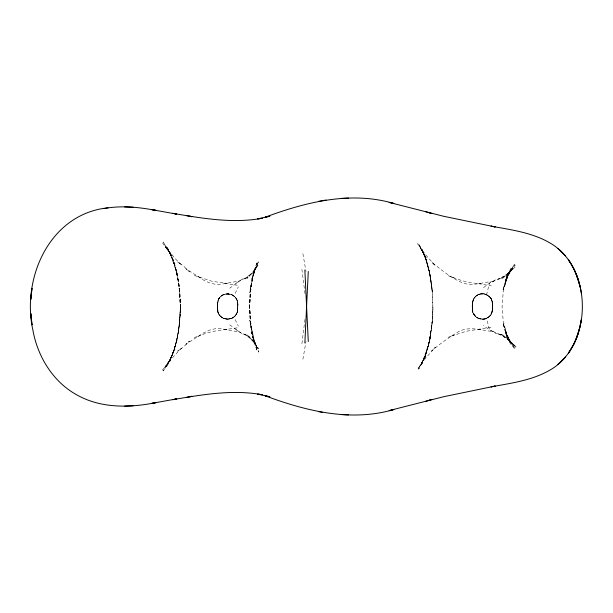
<?xml version="1.0" encoding="UTF-8"?>
<svg xmlns="http://www.w3.org/2000/svg" width="613" height="613" viewBox="0 0 613 613"><rect width="100%" height="100%" fill="white"/><g stroke="black" fill="none" stroke-linecap="round" stroke-linejoin="round"><path stroke-width="0.46" stroke-dasharray="3.06 2.3" d="M237.721 305.68C238.794 289.451 215.577 290.37 217.446 306.362C215.822 289.029 240.472 290.378 237.721 307.32C238.541 324.538 214.435 321.863 217.469 305.435M472.316 305.642L472.385 304.592C469.811 313.818 480.661 324.384 488.776 316.967C495.25 310.462 493.825 295.068 483.381 293.635C479.144 293.114 474.968 295.895 473.512 299.857C472.6 300.914 472.102 307.872 472.439 304.017C472.761 301.519 473.573 299.014 475.175 297.029C481.711 288.746 494.339 296.861 492.584 306.362C494.362 289.811 470.516 289.819 472.301 306.362L472.73 302.362M237.154 311.235L237.729 306.638C239.606 322.599 216.42 323.564 217.462 307.358C216.32 323.028 238.909 322.974 237.721 307.32C238.878 322.936 216.351 323.051 217.462 307.358L218.151 311.672M217.446 306.362C215.684 289.826 239.499 289.819 237.729 306.362C239.583 290.393 216.443 289.451 217.462 305.642L218.151 301.328M217.485 307.826L217.446 306.638C215.73 323.258 239.453 323.105 237.729 306.638M492.538 307.902L492.584 306.638C494.453 322.599 471.274 323.564 472.316 307.358C471.274 323.564 494.453 322.599 492.584 306.638C494.331 323.197 470.546 323.174 472.301 306.638C470.278 320.791 491.074 324.492 492.346 309.619M237.637 308.469L237.714 307.305M492.53 307.879L492.568 307.305L492.247 310.163M251.192 284.823L249.752 292.799L253.269 274.647L258.74 260.877L251.269 280.509L255.246 268.341L251.192 284.823L249.529 306.362L250.947 285.834L254.364 269.038L250.947 285.834L249.598 306.362C249.591 291.206 252.081 276.164 257.238 261.904L252.686 277.015L250.043 295.612L249.66 306.362L250.947 327.166L254.364 343.962L250.947 327.166L249.598 306.638C249.591 321.794 252.081 336.836 257.238 351.096L252.686 335.985L250.043 317.388L249.529 306.638L251.192 328.177L253.269 338.353L255.246 344.659L249.752 320.201L253.269 338.353L258.74 352.123L251.269 332.491L256.533 347.096L251.836 338.614L258.517 348.69L253.621 341.977L246.855 334.522L253.621 341.977M472.332 305.174C471.795 289.213 494.492 290.784 492.584 306.362C494.584 292.064 473.703 288.623 472.523 303.466M301.91 343.663L305.021 318.982M217.592 304.017C218.22 288.731 239.737 291.711 237.729 306.362L237.629 304.546M302.906 359.249L306.002 341.449M472.623 302.937L472.998 301.328M492.001 311.235L492.132 310.684M486.492 295.029L489.519 283.091L495.994 279.566L502.951 278.11L513.372 268.532L505.993 275.704L515.165 265.015L508.031 275.061L505.327 280.202L511.863 269.038L508.031 275.061L503.066 289.857L508.031 275.061L514.468 264.08L507.664 275.697L503.043 289.918L507.549 273.605L505.035 282.547L510.721 268.494L505.158 282.808L511.05 269.597L507.664 275.697L503.219 291.803L502.07 306.638L503.219 321.197L507.664 337.303L510.721 344.506L505.035 330.453L503.043 323.082L507.549 339.395L505.035 330.453L507.664 337.303L514.468 348.92L507.664 337.303L503.066 323.143L508.031 337.939L511.05 343.403L505.158 330.192L508.031 337.939L515.165 347.985L508.031 337.939L505.327 332.798L511.863 343.962L505.993 337.296L516.506 347.333L508.828 340.299M172.72 353.762C178.023 338.598 180.291 322.66 180.429 306.638C179.961 327.235 177.142 348.337 166.767 366.497L172.72 353.762L177.264 339.456C174.406 350.728 169.939 361.463 163.204 370.965C176.598 352.398 179.839 328.959 180.36 306.638L178.827 329.319L175.211 346.897L169.931 361.425M253.269 274.647L256.533 265.904L251.836 274.386L258.517 264.31L253.621 271.023L246.855 278.478L253.621 271.023M229.706 324.806L242.089 333.794L244.418 334.139L251.246 339.219L248.924 336.208L242.089 333.794L239.798 332.116L221.086 328.683L215.109 328.767L209.232 330.2L203.439 332.982L185.923 344.268L189.494 341.043L183.747 346.751L177.624 351.096L181.525 348.115L170.812 359.463L162.514 370.122L169.288 361.095L174.981 348.943L169.288 361.095L166.384 365.838C177.425 348.276 179.992 326.99 180.299 306.638L180.299 306.362C180.222 285.75 177.011 264.67 166.767 246.503L174.981 264.057L169.793 252.771L163.204 242.035L169.793 252.771L177.264 273.544L172.506 258.701L166.384 247.162C177.509 264.739 179.893 286.026 180.429 306.362L178.843 283.681L175.211 266.103L169.931 251.575M235.185 293.397L238.311 286.922M169.288 361.095L171.962 356.927L165.502 366.13M244.418 278.861L248.924 276.792L251.246 273.781L244.418 278.861L242.089 279.206L229.706 288.194M508.828 272.701L516.506 265.667M483.488 287.658L489.519 283.091L493.733 281.39L495.994 279.566L502.951 278.11M507.832 273.291L500.767 278.762L505.342 275.459L498.308 279.114M235.721 283.482L242.089 279.206L248.924 276.792M513.372 344.468L502.951 334.89L495.994 333.434L493.733 331.61C481.619 330.514 468.608 325.38 457.237 332.438C448.264 338.085 439.521 344.008 431.59 351.034L435.368 347.203L425.047 358.904L417.668 369.332L426.188 355.218L420.25 365.386L423.813 359.333L418.664 369.195C424.771 358.881 428.196 347.479 430.793 335.87L426.725 351.548L421.323 364.053C430.518 346.437 432.494 326.2 432.947 306.638C432.809 324.016 430.165 341.334 424.809 357.877L429.184 342.621L432.211 321.603L429.008 342.782L421.959 363.793C429.736 345.801 432.809 326.154 432.816 306.638L432.816 306.362C432.778 288.976 430.395 271.613 424.809 255.123L429.184 270.379L432.211 291.397C431 276.892 427.859 262.548 421.959 249.207C427.56 262.602 431.123 276.907 432.211 291.397M197.692 336.713C209.914 330.307 224.006 330.101 237.315 327.802M451.482 336.062L466.186 331.296L491.266 327.143M448.126 337.334L454.141 335.005M194.252 337.587L200.29 335.357M162.514 242.878L171.962 256.073L165.502 246.87L175.464 258.901L181.525 264.885L177.624 261.904L183.747 266.249L189.494 271.957L185.923 268.732L203.439 280.018L209.232 282.8L215.109 284.233L221.086 284.317L239.798 280.884M426.725 261.452L421.323 248.947L424.441 255.521L430.793 277.13L426.725 261.452L424.441 255.521L418.664 243.805L423.813 253.667L420.25 247.614L426.188 257.782L417.668 243.667L425.047 254.096L435.368 265.797L431.59 261.966C441.299 270.019 451.344 278.141 463.06 283.076C473.259 286.509 483.496 281.911 493.733 281.39M448.126 275.666C458.57 279.704 469.673 283.903 480.998 283.306M194.252 275.413L212.305 281.405L227.139 283.375M224.565 329.602L227.139 329.625M224.565 283.398L237.315 285.198M478.485 283.658L491.266 285.857M478.485 329.342L480.998 329.694M502.951 334.89C495.488 334.185 489.113 330.047 483.488 325.342M451.482 276.938L454.141 277.995M493.733 331.61L489.519 329.909L486.492 317.971M244.418 334.139L248.924 336.208M498.308 333.886L505.342 337.541L500.767 334.238L507.832 339.709M197.692 276.287L200.29 277.643M235.721 329.518L239.798 332.116M165.502 246.87L169.288 251.905M473.711 313.588L474.155 314.446M235.185 319.603L238.311 326.078M472.861 311.136L472.998 311.672M492.001 301.765L492.247 302.837M237.154 301.765L237.277 302.316M472.523 309.534L472.73 310.638M472.623 310.063L472.73 310.622M302.906 253.751L306.002 271.551M429.008 270.218L432.019 287.987L432.947 306.362M237.4 302.837L237.484 303.412M492.346 303.397L492.415 303.979M301.91 269.337L305.021 294.018M492.484 304.546L492.561 305.703L492.492 304.531M237.637 304.531L237.675 305.121M237.683 305.098L237.706 305.703M492.538 305.09L492.584 306.362M472.324 305.435L472.301 306.362L472.324 305.435M217.531 304.592L217.469 305.642L217.531 304.584M175.134 266.64L172.72 259.238L177.226 275.122L179.831 293.895L180.36 306.362L178.827 283.681L175.134 266.64M472.385 308.416L472.316 307.358L472.385 308.408M472.324 307.565L472.301 306.638L472.324 307.565M217.469 307.565L217.446 306.638L217.469 307.565"/><path stroke-width="0.92" d="M304.868 342.943L306.584 306.638L304.868 270.057M306.584 306.362L308.278 271.459M108.018 207.807C49.714 213.814 21.279 278.141 32.949 330.407C37.776 357.18 53.569 382.635 78.012 395.546C101.957 408.519 130.439 407.86 156.399 402.519L151.748 403.369L176.766 398.864L172.713 399.684C202.206 394.665 232.473 389.301 262.31 394.734L257.659 394.144L269.942 396.78L265.23 395.829C306.033 410.971 350.72 422.165 393.845 409.545L389.14 410.587L443.697 396.703L495.235 386.06L490.99 386.857C512.782 382.91 535.908 379.93 554.627 367.141C573.584 353.402 582.342 329.457 582.35 306.638L582.35 306.362C582.373 282.355 572.519 256.694 551.34 243.775C533.195 232.664 511.541 229.89 490.99 226.143L495.235 226.94L443.697 216.297L389.14 202.413L393.845 203.455C350.72 190.835 306.033 202.029 265.23 217.171L269.942 216.22L257.659 218.856L262.31 218.266C232.473 223.699 202.206 218.328 172.713 213.316L176.766 214.136L151.748 209.631L156.399 210.481C139.212 207.209 121.343 205.263 104.011 208.573M580.174 325.158L581.438 319.319C579.607 329.556 576.818 339.832 571.224 348.705M576.557 338.031L580.258 325.855M578.695 331.978L574.266 343.449L568.366 353.341L570.749 349.479M428.081 400.626L431.958 399.423L425.491 401.4M186.329 397.393L191.884 396.297M189.264 396.803L191.923 396.289M326.024 200.068L318.867 201.256M340.828 198.451L348.468 198.083M124.677 406.097L133.373 405.76M133.373 207.24L124.677 206.903M340.828 414.549L348.468 414.917M318.867 411.744L322.4 412.327M189.264 216.197L191.923 216.711M186.329 215.607L191.884 216.703M425.491 211.6L431.958 213.577L428.081 212.374M570.749 263.521L568.366 259.659C575.408 269.781 579.523 281.559 581.438 293.681M571.224 264.295L574.266 269.551L578.695 281.022M576.557 274.969L580.258 287.145M306.584 306.638L308.278 341.541M31.033 297.205L30.849 299.328L31.96 288.302L31.033 297.205M565.339 357.218L557.945 364.551L565.339 357.218M562.205 252.587L557.945 248.449L565.339 255.782L562.205 252.587M31.96 324.698L30.849 313.672L31.96 324.698"/></g></svg>
